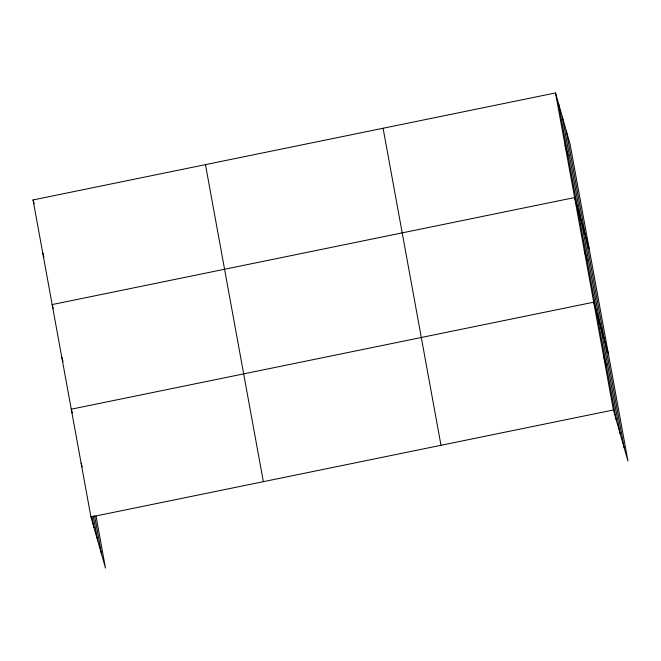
<?xml version="1.0" encoding="UTF-8"?>
<svg xmlns="http://www.w3.org/2000/svg" width="661" height="661" viewBox="0 0 661 661"><rect width="100%" height="100%" fill="white"/><g stroke="black" fill="none" stroke-linecap="round" stroke-linejoin="round"><path stroke-width="0.99" d="M96.019 516.158L105.496 568.063L90.945 516.985L33.05 199.944L555.504 92.937L570.055 144.015L627.95 461.056L613.4 409.977L555.504 92.937M90.945 516.985L613.4 409.977M565.056 145.246L568.047 155.748M589.158 248.635L574.607 197.565L52.153 304.572L53.244 308.39M584.167 249.875L587.15 260.368M608.269 353.263L593.718 302.184L71.264 409.192L72.346 413.009M603.559 356.081L606.55 366.574M33.05 199.944L34.141 203.762M42.601 252.262L43.965 257.03M61.713 356.882L63.068 361.65M81.105 463.088L82.195 466.906M566.237 130.622L624.133 447.662M562.313 116.823L620.208 433.864M558.495 103.43L616.391 420.479M383.091 128.251L440.994 445.291M205.464 164.63L263.359 481.679M94.573 515.745L101.678 554.67M93.193 515.919L97.754 540.872M91.929 516.505L93.936 527.486"/></g></svg>
